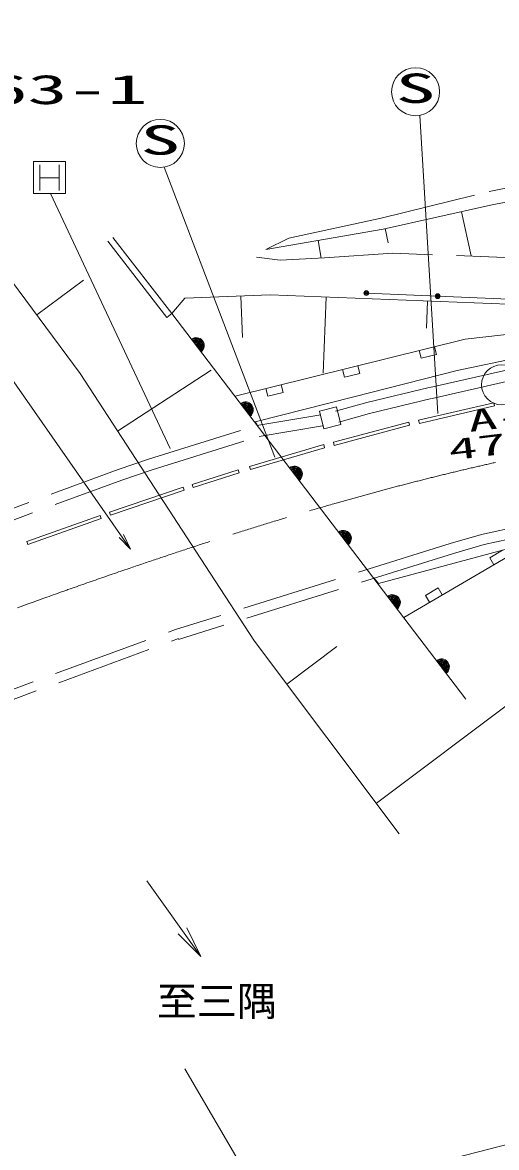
# Model space of a CAD drawing. Units: millimetres, scale not verified. Extents: x 40000 to 680000, y 20000 to 380000.
# Drawn here: x 274224 to 303802, y 262873 to 333120 of the extents above; entities that cross this region are included whole.
import ezdxf
from ezdxf.enums import TextEntityAlignment as Align

# ---------------------------------------------------------------- set-up
doc = ezdxf.new("R2010")
doc.units = ezdxf.units.MM
doc.header["$LTSCALE"] = 1000
doc.linetypes.add('CHAIN', pattern=[18.5, 12, -1.5, 3.5, -1.5])
doc.linetypes.add('DASHED', pattern=[7.5, 6, -1.5])
for name, color, linetype, lineweight in [('M-BGD', 7, 'Continuous', 13), ('M-BMK', 2, 'CHAIN', 13), ('M-BMK-SRVR', 94, 'Continuous', 13), ('M-STR-HTXT', 7, 'Continuous', 13), ('M-TTL', 2, 'Continuous', 140)]:
    doc.layers.add(name, color=color, linetype=linetype, lineweight=lineweight)
doc.layers.add('M-BMK-HTXT', color=7, linetype='Continuous')
doc.styles.add('ＭＳ ゴシック', font='')
doc.styles.get('ＭＳ ゴシック').set_extended_font_data('MS Gothic')

# ---------------------------------------------------------------- blocks, each defined once
blk = doc.blocks.new('open_arrow')
at = {"color": 0, "linetype": 'Continuous', "lineweight": -2}
blk.add_lwpolyline([(7.5, 1.25), (0, 0), (7.5, -1.25)], dxfattribs=at)

msp = doc.modelspace()

# ---------------------------------------------------------------- linework, layer by layer
at = {"layer": 'M-BGD', "linetype": 'DASHED'}
for p, q in [((303343, 322564), (309361, 323740)), ((296597, 320902), (303343, 322564)), ((290842, 319653), (296597, 320902)), ((289415, 318943), (290842, 319653)), ((290299, 318280), (288819, 318471)), ((293068, 318423), (290299, 318280)), ((297334, 318715), (293068, 318423)), ((307298, 318331), (297334, 318715)), ((305484, 311663), (299597, 310322)), ((305629, 310978), (299755, 309640)), ((299597, 310322), (295701, 309392)), ((295701, 309392), (293764, 308841)), ((299755, 309640), (295879, 308715)), ((288839, 307951), (292836, 308622)), ((295879, 308715), (293956, 308168)), ((282096, 305855), (288839, 307951)), ((289001, 307269), (292952, 307932)), ((282312, 305189), (289001, 307269)), ((280187, 305210), (282096, 305855)), ((240846, 290669), (280187, 305210)), ((280420, 304550), (282312, 305189)), ((241089, 290012), (280420, 304550)), ((306798, 302021), (302863, 301159)), ((306924, 301383), (303025, 300529)), ((302863, 301159), (300921, 300582)), ((300921, 300582), (283761, 295212)), ((301110, 299960), (283955, 294592)), ((303025, 300529), (301110, 299960)), ((248132, 282104), (283761, 295212)), ((248329, 281538), (283968, 294649))]:
    msp.add_line(p, q, dxfattribs=at)
at = {"layer": 'M-BGD'}
for p, q in [((303430, 321712), (309356, 322877)), ((296721, 320218), (303430, 321712)), ((302230, 318547), (301615, 321308)), ((283539, 314950), (279864, 319703)), ((289415, 318943), (296721, 320218)), ((297047, 319360), (296849, 320247)), ((277819, 311209), (271870, 319220)), ((283222, 314705), (279548, 319458)), ((292861, 318397), (292666, 319510)), ((278025, 317022), (275110, 314857)), ((304580, 315835), (295681, 316226)), ((283539, 314950), (284357, 315900)), ((284357, 315900), (289670, 316111)), ((287953, 313449), (287851, 316039)), ((289670, 316111), (304525, 315522)), ((292994, 311221), (293182, 315972)), ((299431, 314035), (299498, 315721)), ((283222, 314705), (283539, 314950)), ((301894, 290876), (283539, 314950)), ((301845, 313350), (308986, 314147)), ((287503, 309791), (301845, 313350)), ((299097, 312153), (298977, 312638)), ((300053, 312390), (299933, 312875)), ((300053, 312390), (299097, 312153)), ((301351, 311385), (305316, 312223)), ((285929, 298743), (277819, 311209)), ((286004, 311415), (280159, 307612)), ((294316, 310967), (294196, 311452)), ((295272, 311204), (294316, 310967)), ((294909, 309754), (301351, 311385)), ((295272, 311204), (295152, 311689)), ((290492, 310018), (290371, 310503)), ((289535, 309780), (289415, 310266)), ((290492, 310018), (289535, 309780)), ((288744, 308186), (294909, 309754)), ((293818, 309116), (292766, 308861)), ((294086, 308008), (293818, 309116)), ((303634, 309374), (298944, 308280)), ((298989, 308085), (303680, 309179)), ((303680, 309179), (303634, 309374)), ((292766, 308861), (293033, 307754)), ((288859, 307991), (288744, 308186)), ((293033, 307754), (294086, 308008)), ((298323, 308162), (293621, 306906)), ((293673, 306712), (298375, 307969)), ((298375, 307969), (298323, 308162)), ((298944, 308280), (298989, 308085)), ((293023, 306760), (288385, 305400)), ((288442, 305208), (293079, 306568)), ((293079, 306568), (293023, 306760)), ((293621, 306906), (293673, 306712)), ((287683, 305188), (284804, 304265)), ((284865, 304075), (287744, 304998)), ((287744, 304998), (287683, 305188)), ((288385, 305400), (288442, 305208)), ((284804, 304265), (284865, 304075)), ((284256, 304098), (279651, 302540)), ((279716, 302350), (284320, 303908)), ((284320, 303908), (284256, 304098)), ((279066, 302333), (274493, 300719)), ((274560, 300530), (279132, 302145)), ((279132, 302145), (279066, 302333)), ((279651, 302540), (279716, 302350)), ((274493, 300719), (274560, 300530)), ((306037, 300674), (296440, 298084)), ((306037, 300674), (298015, 295977)), ((303378, 299697), (304180, 300166)), ((303378, 299697), (303630, 299265)), ((288695, 294489), (285929, 298743)), ((296440, 298084), (296147, 298450)), ((299367, 297348), (300169, 297818)), ((299367, 297348), (299619, 296917)), ((300169, 297818), (300422, 297386)), ((297734, 282469), (288695, 294489)), ((293836, 294147), (290716, 291801)), ((304905, 290830), (296308, 284365)), ((285352, 274792), (281973, 279521))]:
    msp.add_line(p, q, dxfattribs=at)
for centre, radius in [((295681, 316226), 150), ((295681, 316226), 100), ((295681, 316226), 50), ((300130, 316030), 150), ((300130, 316030), 100), ((300130, 316030), 50)]:
    msp.add_circle(centre, radius, dxfattribs=at)
for centre, radius in [((285068, 312944), 500), ((285068, 312944), 500), ((285068, 312944), 450), ((285068, 312944), 400), ((285068, 312944), 350), ((285068, 312944), 300), ((285068, 312944), 250), ((285068, 312944), 200), ((285068, 312944), 150), ((285068, 312944), 100), ((285068, 312944), 50), ((288128, 308931), 500), ((288128, 308931), 500), ((288128, 308931), 450), ((288128, 308931), 400), ((288128, 308931), 350), ((288128, 308931), 300), ((288128, 308931), 250), ((288128, 308931), 200), ((288128, 308931), 150), ((288128, 308931), 100), ((288128, 308931), 50), ((291187, 304919), 500), ((291187, 304919), 500), ((291187, 304919), 450), ((291187, 304919), 400), ((291187, 304919), 350), ((291187, 304919), 300), ((291187, 304919), 250), ((291187, 304919), 200), ((291187, 304919), 150), ((291187, 304919), 100), ((291187, 304919), 50), ((294246, 300906), 500), ((294246, 300906), 500), ((294246, 300906), 450), ((294246, 300906), 400), ((294246, 300906), 350), ((294246, 300906), 300), ((294246, 300906), 250), ((294246, 300906), 200), ((294246, 300906), 150), ((294246, 300906), 100), ((294246, 300906), 50), ((297305, 296894), 500), ((297305, 296894), 500), ((297305, 296894), 450), ((297305, 296894), 400), ((297305, 296894), 350), ((297305, 296894), 300), ((297305, 296894), 250), ((297305, 296894), 200), ((297305, 296894), 150), ((297305, 296894), 100), ((297305, 296894), 50), ((300364, 292882), 500), ((300364, 292882), 500), ((300364, 292882), 450), ((300364, 292882), 400), ((300364, 292882), 350), ((300364, 292882), 300), ((300364, 292882), 250), ((300364, 292882), 200), ((300364, 292882), 150), ((300364, 292882), 100), ((300364, 292882), 50)]:
    msp.add_arc(centre, radius, 307.32324, 127.32324, dxfattribs=at)
at = {"layer": 'M-BMK'}
msp.add_line((261274, 291796), (274567, 296813), dxfattribs=at)
msp.add_open_spline([(274567, 296813), (275266, 297065), (275966, 297317), (276667, 297567), (277368, 297816), (278070, 298061), (278772, 298306), (279475, 298551), (280178, 298794), (280882, 299035), (285103, 300481), (289354, 301844), (293647, 303069), (300026, 304890), (306500, 306405), (313059, 307418), (319652, 308436), (326331, 308947), (333001, 308894), (337445, 308858), (341885, 308573), (346295, 308053), (347031, 307966), (347765, 307873), (348499, 307772), (349232, 307672), (349965, 307564), (350696, 307451), (351428, 307339), (352159, 307221), (352888, 307090), (353435, 306993), (353981, 306888), (354526, 306780), (354829, 306720), (355131, 306660), (355433, 306597), (355554, 306572), (355675, 306546), (355796, 306521), (355917, 306496), (356038, 306472), (356159, 306447)], degree=3, knots=[0, 0, 0, 0, 1, 1, 1, 2, 2, 2, 3, 3, 3, 4, 4, 4, 5, 5, 5, 6, 6, 6, 7, 7, 7, 8, 8, 8, 9, 9, 9, 10, 10, 10, 11, 11, 11, 12, 12, 12, 13, 13, 13, 14, 14, 14, 14], dxfattribs=at)
at = {"layer": 'M-BMK-SRVR'}
msp.add_circle((304121, 310497), 1250, dxfattribs=at)
at = {"layer": 'M-STR-HTXT'}
for p, q in [((299015, 327321), (300152, 308706)), ((274915, 322435), (274915, 324435)), ((274915, 324435), (276915, 324435)), ((275305, 324225), (275305, 322625)), ((276505, 324225), (276505, 322625)), ((276915, 324435), (276915, 322435)), ((283060, 324086), (289965, 305975)), ((275305, 323425), (276505, 323425)), ((276915, 322435), (274915, 322435)), ((275977, 322435), (283437, 306519)), ((194320, 234745), (350171, 274821)), ((284352, 267792), (288766, 260224))]:
    msp.add_line(p, q, dxfattribs=at)
for centre in [(298754, 328798), (282824, 325567)]:
    msp.add_circle(centre, 1500, dxfattribs=at)
at = {"layer": 'M-TTL', "color": 7, "lineweight": 13}
msp.add_lwpolyline([(280966, 300234), (250841, 343448), (221793, 343448)], dxfattribs=at)

# ---------------------------------------------------------------- block references
at = {"layer": 'M-BGD', "xscale": 263, "yscale": 263, "rotation": 125.5}
msp.add_blockref('open_arrow', (285352, 274792), dxfattribs=at)
at = {"layer": 'M-TTL', "color": 7, "lineweight": 13, "xscale": 133, "yscale": 133, "rotation": 124.9}
msp.add_blockref('open_arrow', (280966, 300234), dxfattribs=at)

# ---------------------------------------------------------------- texts
at = {"layer": 'M-BMK-HTXT', "style": 'ＭＳ ゴシック', "width": 2}
msp.add_text('NO-163-1', height=1833, dxfattribs=at).set_placement((272043, 327474), align=Align.BOTTOM_CENTER)
at = {"layer": 'M-BMK-HTXT', "style": 'ＭＳ ゴシック'}
msp.add_text('至三隅', height=1833, dxfattribs=at).set_placement((286352, 270542), align=Align.BOTTOM_CENTER)
at = {"layer": 'M-BMK-SRVR', "style": 'ＭＳ ゴシック', "width": 2}
for s, p in [('A-4C', (302173, 307159)), ('47.15', (300942, 305376))]:
    msp.add_text(s, height=1320, rotation=6.885, dxfattribs=at).set_placement(p, align=Align.BOTTOM_LEFT)
at = {"layer": 'M-STR-HTXT', "style": 'ＭＳ ゴシック', "width": 2}
for p in [(297504, 327548), (281574, 324317)]:
    msp.add_text('S', height=1833, dxfattribs=at).set_placement(p, align=Align.BOTTOM_LEFT)

doc.saveas('drawing.dxf')
